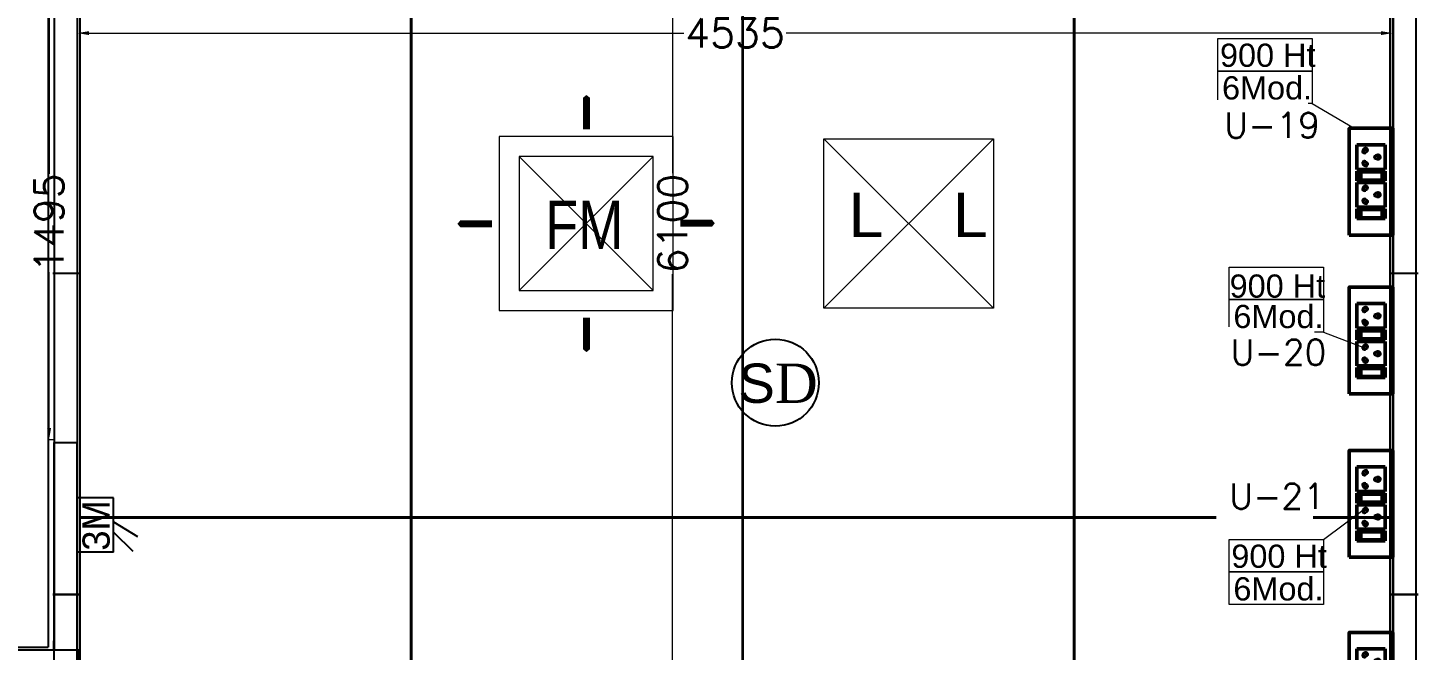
# Model space of a CAD drawing. Header units: millimetres. Extents: x 1319230 to 2124380, y -346496 to -91575.
# Drawn here: x 2114024 to 2118817, y -246208 to -244060 of the extents above; entities that cross this region are included whole.
import ezdxf

# ---------------------------------------------------------------- set-up
doc = ezdxf.new("R2010")
doc.units = ezdxf.units.MM
doc.header["$LTSCALE"] = 600
doc.header["$MEASUREMENT"] = 0
doc.header["$PDMODE"] = 35
for name, pattern in [('1', [0]), ('CONTINU', [0]), ('DASHED', [0.75, 0.5, -0.25]), ('DASHED2', [0.375, 0.25, -0.125])]:
    doc.linetypes.add(name, pattern=pattern)
for name, color, linetype, lineweight in [('Ahlada 50mm Ceiling Panels', 191, 'Continuous', 0), ('Ahlada 50mm Wall Panel', 94, 'Continuous', 0), ('C-Section', 3, 'Continuous', 9), ('DIM', 7, 'Continuous', 0), ('ELE. 2N0S OF 6-16 UPS SOCKETS', 191, 'Continuous', 15), ('FA-BELOW SMOKE DERECTOR', 1, 'Continuous', 25), ('P-Wall', 8, 'Continuous', 35), ('Partition-80WP', 7, 'Continuous', 5), ('Supply Diffusers', 3, 'Continuous', 0)]:
    doc.layers.add(name, color=color, linetype=linetype, lineweight=lineweight)
doc.layers.add('CFT_LOOPING', color=7, linetype='1', lineweight=0, true_color=0xd6d600)
doc.layers.add('ELE-42W EMERGENCY DOWN LIGHT', color=7, linetype='Continuous', lineweight=0, true_color=0x608ec6)
for name, color, linetype in [('Dimensions', 7, 'Continuous'), ('ELE-3M UPS P.SB', 3, 'Continuous'), ('ELE-LIGHTING TEXT', 7, 'Continuous'), ('MEP_HVAC_SUPPLY_DIFFUSER', 5, 'Continuous'), ('TEXT', 6, 'Continuous'), ('wall', 1, 'Continuous')]:
    doc.layers.add(name, color=color, linetype=linetype)
doc.styles.add('ARIAL', font='arial.ttf')
doc.styles.add('PDF Times New Roman', font='times.ttf')
doc.styles.add('ROMAN', font='arial.ttf', dxfattribs={"width": 0.8})
doc.styles.add('ROMANS', font='romans.shx')
doc.styles.get("Standard").update_dxf_attribs({"font": 'stylu.ttf'})
doc.dimstyles.new('AEPL1', dxfattribs={"dimtxt": 100, "dimasz": 40, "dimexe": 1.25, "dimexo": 5, "dimtad": 0, "dimdec": 0, "dimtxsty": 'ROMANS', "dimcen": 2.5, "dimclrd": 250, "dimclre": 250, "dimclrt": 7, "dimadec": 0, "dimazin": 0, "dimtfac": 1, "dimtdec": 0, "dimtmove": 0, "dimatfit": 3, "dimfxl": 1, "dimlwd": 0, "dimlwe": 0, "dimarcsym": 0})

# ---------------------------------------------------------------- blocks, each defined once
blk = doc.blocks.new('C SECTION')
at = {"layer": 'C-Section'}
for p, q in [((3564373.2, -608564.1), (3564614.5, -608564.1)), ((3564373.2, -608564.1), (3564373.2, -608595.1)), ((3564374.2, -608565.1), (3564613.5, -608565.1)), ((3564374.2, -608565.1), (3564374.2, -608595.1)), ((3564613.5, -608565.1), (3564613.5, -608595.1)), ((3564614.5, -608564.1), (3564614.5, -608595.1)), ((3564373.2, -608595.1), (3564374.2, -608595.1)), ((3564613.5, -608595.1), (3564614.5, -608595.1))]:
    blk.add_line(p, q, dxfattribs=at)
blk = doc.blocks.new('5Y3AQY')
at = {"layer": 'ELE. 2N0S OF 6-16 UPS SOCKETS', "color": 72, "lineweight": 50}
for p, q in [((-311.5, -26.5), (-277.7, -26.5)), ((-311.5, -123.5), (-311.5, -26.5)), ((-311.5, -123.5), (-311.5, -26.5)), ((-308.7, -37), (-280.5, -37)), ((-308.7, -113), (-308.7, -37)), ((-308.7, -40.4), (-280.5, -40.4)), ((-280.5, -37), (-280.5, -113)), ((-277.7, -26.5), (-277.7, -123.5)), ((-272.1, -26.5), (-272.1, -123.5)), ((-187.1, -26.5), (-272.1, -26.5)), ((-187.1, -123.5), (-187.1, -26.5)), ((-181.4, -26.5), (-147.6, -26.5)), ((-181.4, -123.5), (-181.4, -26.5)), ((-181.4, -123.5), (-181.4, -26.5)), ((-178.6, -37), (-150.4, -37)), ((-178.6, -113), (-178.6, -37)), ((-178.6, -40.4), (-150.4, -40.4)), ((-150.4, -37), (-150.4, -113)), ((-147.6, -26.5), (-147.6, -123.5)), ((-57, -26.5), (-142, -26.5)), ((-142, -26.5), (-142, -123.5)), ((-57, -123.5), (-57, -26.5)), ((-311.5, -123.5), (-277.7, -123.5)), ((-277.7, -123.5), (-311.5, -123.5)), ((-280.5, -113), (-308.7, -113)), ((-272.1, -123.5), (-187.1, -123.5)), ((-181.4, -123.5), (-147.6, -123.5)), ((-147.6, -123.5), (-181.4, -123.5)), ((-150.4, -113), (-178.6, -113)), ((-142, -123.5), (-57, -123.5))]:
    blk.add_line(p, q, dxfattribs=at)
blk.add_lwpolyline([(-368.5, 0), (0, 0), (0, -150), (-368.5, -150)], close=True, dxfattribs=at)
for centre, radius, start, end in [((-249.3, -52.1), 4.6, 284.9049, 157.3162), ((-209.8, -52.1), 4.6, 22.6838, 255.0951), ((-119.2, -52.1), 4.6, 284.9049, 157.3162), ((-79.7, -52.1), 4.6, 22.6838, 255.0951), ((-253.8, -56.1), 5.7, 87.49, 354.7311), ((-229.6, -99), 6.62, 127.1584, 52.8416), ((-229.6, -92.3), 4.22, 341.4031, 198.5969), ((-205.3, -56.1), 5.7, 185.2689, 92.51), ((-123.7, -56.1), 5.7, 87.49, 354.7311), ((-99.5, -99), 6.62, 127.1584, 52.8416), ((-99.5, -92.3), 4.22, 341.4031, 198.5969), ((-75.2, -56.1), 5.7, 185.2689, 92.51)]:
    blk.add_arc(centre, radius, start, end, dxfattribs=at)
blk = doc.blocks.new('3M UPS SB')
at = {"layer": 'ELE-3M UPS P.SB', "color": 3}
for p, q in [((-133.8, 160), (-69.3, 265.2)), ((-88.2, 160), (-3.4, 244.9)), ((-240, 160), (-240, 0)), ((0, 160), (-240, 160)), ((0, 160), (0, 0))]:
    blk.add_line(p, q, dxfattribs=at)
blk.add_text('3M', height=120, rotation=180, dxfattribs=at).set_placement((-6, 143))
blk = doc.blocks.new('54W EME')
for p, q in [((-292.5, 292.5), (292.5, -292.5)), ((292.5, 292.5), (-292.5, -292.5))]:
    blk.add_line(p, q)
at = {"layer": 'ELE-42W EMERGENCY DOWN LIGHT'}
blk.add_lwpolyline([(-292.5, -292.5), (-292.5, 292.5), (292.5, 292.5), (292.5, -292.5)], close=True, dxfattribs=at)
at = {"char_height": 154, "width": 324.958, "attachment_point": 1, "style": 'ARIAL'}
for insert in [(-206.9, 107), (152.9, 107)]:
    blk.add_mtext('L', dxfattribs=dict(at, insert=insert))
blk = doc.blocks.new('*D175')
at = {"layer": 'Defpoints', "color": 0, "transparency": 16777216}
for p in [(2116207.9, -241685.8), (2116207.9, -247785.8), (2116246.6, -247785.8)]:
    blk.add_point(p, dxfattribs=at)
at = {"layer": 'Dimensions', "color": 250, "lineweight": 0, "transparency": 16777216}
for p, q in [((2116212.9, -241685.8), (2116247.8, -241685.8)), ((2116246.6, -241725.8), (2116246.6, -244561.6)), ((2116246.6, -247745.8), (2116246.6, -244909.9)), ((2116212.9, -247785.8), (2116247.8, -247785.8))]:
    blk.add_line(p, q, dxfattribs=at)
at = {"layer": 'Dimensions', "color": 250, "transparency": 16777216}
for points in [[(2116253.3, -241725.8), (2116239.9, -241725.8), (2116246.6, -241685.8)], [(2116239.9, -247745.8), (2116253.3, -247745.8), (2116246.6, -247785.8)]]:
    blk.add_solid(points, dxfattribs=at)
at = {"layer": 'Dimensions', "color": 7, "transparency": 16777216, "insert": (2116246.6, -244735.8), "char_height": 100, "attachment_point": 5, "rotation": 90, "style": 'ROMANS'}
blk.add_mtext('6100', dxfattribs=at)
blk = doc.blocks.new('*D176')
at = {"layer": 'Defpoints', "color": 0, "transparency": 16777216}
for p in [(2118729.1, -243615), (2114194.1, -243927.8), (2118729.1, -244078.5)]:
    blk.add_point(p, dxfattribs=at)
at = {"layer": 'Dimensions', "color": 250, "lineweight": 0, "transparency": 16777216}
for p, q in [((2118729.1, -243620), (2118729.1, -244079.7)), ((2114194.1, -243932.8), (2114194.1, -244079.7)), ((2114234.1, -244078.5), (2116285, -244078.5)), ((2118689.1, -244078.5), (2116638.2, -244078.5))]:
    blk.add_line(p, q, dxfattribs=at)
at = {"layer": 'Dimensions', "color": 250, "transparency": 16777216}
for points in [[(2114234.1, -244071.8), (2114234.1, -244085.2), (2114194.1, -244078.5)], [(2118689.1, -244085.2), (2118689.1, -244071.8), (2118729.1, -244078.5)]]:
    blk.add_solid(points, dxfattribs=at)
at = {"layer": 'Dimensions', "color": 7, "transparency": 16777216, "insert": (2116461.6, -244078.5), "char_height": 100, "attachment_point": 5, "style": 'ROMANS'}
blk.add_mtext('4535', dxfattribs=at)
blk = doc.blocks.new('SMOKE DETECTOR')
at = {"layer": 'FA-BELOW SMOKE DERECTOR', "color": 7}
blk.add_circle((931028.7, -118293.9), 166, dxfattribs=at)
at = {"layer": 'FA-BELOW SMOKE DERECTOR', "insert": (930887.1, -118373), "char_height": 150, "attachment_point": 7, "style": 'PDF Times New Roman'}
blk.add_mtext('{\\fArial|b0|i0|c0|p34;S}D', dxfattribs=at)
blk = doc.blocks.new('*D300')
at = {"layer": 'Defpoints', "color": 0, "transparency": 16777216}
for p in [(2114096.9, -243986.4), (2114119.4, -243986.4), (2114119.4, -245481.4)]:
    blk.add_point(p, dxfattribs=at)
at = {"layer": 'DIM', "color": 250, "lineweight": 0, "transparency": 16777216}
for p, q in [((2114114.4, -243986.4), (2114095.6, -243986.4)), ((2114096.9, -244026.4), (2114096.9, -244564.2)), ((2114096.9, -245441.4), (2114096.9, -244903.6)), ((2114114.4, -245481.4), (2114095.6, -245481.4))]:
    blk.add_line(p, q, dxfattribs=at)
at = {"layer": 'DIM', "color": 250, "transparency": 16777216}
for points in [[(2114090.2, -244026.4), (2114103.6, -244026.4), (2114096.9, -243986.4)], [(2114090.2, -245441.4), (2114103.6, -245441.4), (2114096.9, -245481.4)]]:
    blk.add_solid(points, dxfattribs=at)
at = {"layer": 'DIM', "color": 7, "transparency": 16777216, "insert": (2114096.9, -244733.9), "char_height": 100, "attachment_point": 5, "rotation": 90, "style": 'ROMANS'}
blk.add_mtext('1495', dxfattribs=at)
blk = doc.blocks.new('FM3')
at = {"layer": 'Supply Diffusers'}
for p, q in [((234.6, -234.9), (-235.4, 235.1)), ((-235.4, -234.9), (234.6, 235.1))]:
    blk.add_line(p, q, dxfattribs=at)
at = {"layer": 'Supply Diffusers', "color": 7}
for points in [[(0.6, 451.1, 0, 150, 0), (0.6, 390.6, 25, 25, 0), (0.6, 330.1, 25, 25, 0)], [(-451.4, -0.9, 0, 150, 0), (-390.9, -0.9, 25, 25, 0), (-330.4, -0.9, 25, 25, 0)], [(450.6, 1.1, 0, 150, 0), (390.1, 1.1, 25, 25, 0), (329.6, 1.1, 25, 25, 0)], [(0.6, -450.9, 0, 150, 0), (0.6, -390.4, 25, 25, 0), (0.6, -329.9, 25, 25, 0)]]:
    blk.add_lwpolyline(points, format="xyseb", dxfattribs=at)
at = {"layer": 'Supply Diffusers', "linetype": 'DASHED', "ltscale": 5}
blk.add_lwpolyline([(-305.4, -304.9), (304.6, -304.9), (304.6, 305.1), (-305.4, 305.1)], close=True, dxfattribs=at)
at = {"layer": 'Supply Diffusers'}
blk.add_lwpolyline([(-235.4, -234.9), (234.6, -234.9), (234.6, 235.1), (-235.4, 235.1)], close=True, dxfattribs=at)
at = {"layer": 'Supply Diffusers', "style": 'ROMAN', "width": 0.8}
blk.add_text('FM', height=170, dxfattribs=at).set_placement((-144.4, -89.7))
blk = doc.blocks.new('SA DIFFUSER 600X600MM')
at = {"layer": 'Supply Diffusers', "color": 1, "xscale": 0.9836065573758823, "yscale": 0.9836065573758823, "zscale": 0.9836065573758823}
blk.add_blockref('FM3', (1302829.9, -127949.5, 14384.8), dxfattribs=at)

msp = doc.modelspace()

# ---------------------------------------------------------------- linework, layer by layer
at = {"layer": 'Ahlada 50mm Ceiling Panels', "linetype": 'ByBlock', "lineweight": -2}
for p, q in [((2114204.1, -247775.8), (2114204.1, -241695.8)), ((2115344.1, -247775.8), (2115344.1, -241695.8)), ((2115347.1, -247775.8), (2115347.1, -241695.8)), ((2116487.1, -247775.8), (2116487.1, -241695.8)), ((2116490.1, -247775.8), (2116490.1, -241695.8)), ((2117630.1, -247775.8), (2117630.1, -241695.8)), ((2117633.1, -247775.8), (2117633.1, -241695.8)), ((2118719.1, -241695.8), (2118719.1, -247775.8)), ((2114204.1, -245747.8), (2118719.1, -245747.8)), ((2114204.1, -245750.8), (2118719.1, -245750.8)), ((2113866.9, -246206.6), (2114201.1, -246206.6)), ((2114201.1, -247706.6), (2114201.1, -246206.6))]:
    msp.add_line(p, q, dxfattribs=at)
at = {"layer": 'Ahlada 50mm Wall Panel', "linetype": 'ByBlock', "lineweight": -2}
for p, q in [((2114114.1, -241585.8), (2114114.1, -246208.8)), ((2114194.1, -241585.8), (2114194.1, -246206.6)), ((2118729.1, -241585.8), (2118729.1, -247885.8)), ((2118729.1, -241585.8), (2118729.1, -247885.8)), ((2118809.1, -241585.8), (2118809.1, -247885.8)), ((2118809.1, -241585.8), (2118809.1, -247885.8)), ((2114113.1, -245490.9), (2114193.1, -245490.9)), ((2114114.1, -247885.8), (2114114.1, -245490.9)), ((2114194.1, -247885.8), (2114194.1, -245490.9)), ((2114114.1, -246205.8), (2114194.1, -246205.8))]:
    msp.add_line(p, q, dxfattribs=at)
at = {"layer": 'CFT_LOOPING', "color": 7, "linetype": 'DASHED2', "ltscale": 5}
for p, q in [((2118450.9, -244321.8), (2118595.9, -244406.8)), ((2118490.1, -245110.5), (2118631.2, -245164.8)), ((2118490.1, -245825.3), (2118635.1, -245718.1))]:
    msp.add_line(p, q, dxfattribs=at)
for points in [[(2118126, -244096.8), (2118450.9, -244096.8), (2118450.9, -244209.3), (2118126, -244209.3)], [(2118126, -244209.3), (2118450.9, -244209.3), (2118450.9, -244321.8), (2118126, -244321.8)], [(2118165.2, -244885.5), (2118490.1, -244885.5), (2118490.1, -244998), (2118165.2, -244998)], [(2118165.2, -244998), (2118490.1, -244998), (2118490.1, -245110.5), (2118165.2, -245110.5)], [(2118165.2, -245825.3), (2118490.1, -245825.3), (2118490.1, -245937.8), (2118165.2, -245937.8)], [(2118165.2, -245937.8), (2118490.1, -245937.8), (2118490.1, -246050.3), (2118165.2, -246050.3)]]:
    msp.add_lwpolyline(points, close=True, dxfattribs=at)
at = {"layer": 'P-Wall', "color": 8, "linetype": 'Continuous'}
msp.add_line((2118729.1, -241585.8), (2118729.1, -247885.8), dxfattribs=at)
at = {"layer": 'Partition-80WP', "ltscale": 0.5}
for p, q in [((2114205.3, -244906.5), (2114110, -244906.5)), ((2114205.3, -244909.5), (2114110, -244909.5)), ((2118816.8, -244906.5), (2118721.5, -244906.5)), ((2118816.8, -244909.5), (2118721.5, -244909.5)), ((2114205.3, -246014.5), (2114110, -246014.5)), ((2114205.3, -246017.5), (2114110, -246017.5)), ((2118816.8, -246014.5), (2118721.5, -246014.5)), ((2118816.8, -246017.5), (2118721.5, -246017.5)), ((2114202, -246205.8), (2114106.8, -246205.8))]:
    msp.add_line(p, q, dxfattribs=at)
at = {"layer": 'wall', "color": 8, "linetype": 'ByBlock'}
for p in [(2114094.1, -241585.8), (2113974.1, -246196.6)]:
    msp.add_line(p, (2114094.1, -246196.6), dxfattribs=at)

# ---------------------------------------------------------------- block references
at = {"layer": 'C-Section', "color": 8, "xscale": -1, "rotation": 180}
msp.add_blockref('C SECTION', (-1450501, -854770.4), dxfattribs=at)
at = {"layer": 'ELE-3M UPS P.SB', "color": 6, "xscale": 0.7812500000005363, "yscale": 0.7812500000005363, "zscale": 0.7812500000005363, "rotation": 269.9999999999999}
msp.add_blockref('3M UPS SB', (2114194.1, -245869), dxfattribs=at)
at = {"layer": 'ELE-42W EMERGENCY DOWN LIGHT', "linetype": 'ByBlock'}
msp.add_blockref('54W EME', (2117060.1, -244735.5), dxfattribs=at)
at = {"layer": 'ELE. 2N0S OF 6-16 UPS SOCKETS', "color": 3, "linetype": 'ByBlock', "rotation": 89.99999999999999}
for p in [(2118579.1, -244406.8), (2118579.1, -244954.9), (2118579.1, -245518.4), (2118579.1, -246146.4)]:
    msp.add_blockref('5Y3AQY', p, dxfattribs=at)
at = {"layer": 'FA-BELOW SMOKE DERECTOR', "color": 6, "xscale": 0.9035551315104862, "yscale": 0.9035551315104862, "zscale": 0.9035551315104862}
msp.add_blockref('SMOKE DETECTOR', (1275364.9, -138399.6), dxfattribs=at)
at = {"layer": 'MEP_HVAC_SUPPLY_DIFFUSER'}
msp.add_blockref('SA DIFFUSER 600X600MM', (813118.9, -116786.1, -14384.8), dxfattribs=at)

# ---------------------------------------------------------------- texts
at = {"layer": 'TEXT', "color": 7, "char_height": 80, "attachment_point": 1}
for s, insert, width in [('\\A1;{\\fArial|b0|i0|c0|p34;900 Ht\\P}', (2118133.5, -244114.9), 8957.987), ('\\A1;{\\fArial|b0|i0|c0|p34;6Mod.\\P}', (2118140.5, -244227.4), 352.575), ('\\A1;{\\fArial|b0|i0|c0|p34;900 Ht\\P}', (2118166.7, -244911.3), 8957.987), ('\\A1;{\\fArial|b0|i0|c0|p34;6Mod.\\P}', (2118179.7, -245016.1), 352.575), ('\\A1;{\\fArial|b0|i0|c0|p34;900 Ht\\P}', (2118172.7, -245843.4), 8957.987), ('\\A1;{\\fArial|b0|i0|c0|p34;6Mod.\\P}', (2118179.7, -245955.9), 352.575)]:
    msp.add_mtext(s, dxfattribs=dict(at, insert=insert, width=width))

# ---------------------------------------------------------------- dimensions: what is measured, and where the dimension line sits
at = {"layer": 'DIM'}
dim = msp.add_linear_dim(base=(2114096.9, -243986.4), p1=(2114119.4, -245481.4), p2=(2114119.4, -243986.4), angle=90, dimstyle='AEPL1', dxfattribs=at)
dim.commit()
dim.dimension.update_dxf_attribs({"geometry": '*D300', "text_midpoint": (2114096.9, -244733.9), "dimtype": 160})
at = {"layer": 'Dimensions'}
dim = msp.add_linear_dim(base=(2116246.6, -247785.8), p1=(2116207.9, -241685.8), p2=(2116207.9, -247785.8), angle=90, dimstyle='AEPL1', dxfattribs=at)
dim.commit()
dim.dimension.update_dxf_attribs({"geometry": '*D175', "text_midpoint": (2116246.6, -244735.8)})
dim = msp.add_linear_dim(base=(2118729.1, -244078.5), p1=(2114194.1, -243927.8), p2=(2118729.1, -243615), dimstyle='AEPL1', dxfattribs=at)
dim.commit()
dim.dimension.update_dxf_attribs({"geometry": '*D176', "text_midpoint": (2116461.6, -244078.5)})

# ---------------------------------------------------------------- next in the draw order: texts
at = {"layer": 'ELE-LIGHTING TEXT', "color": 200, "linetype": 'CONTINU', "char_height": 87.5, "width": 244.887, "attachment_point": 1, "style": 'ROMANS', "bg_fill": 2}
for s, insert in [('{\\C256;U-19\\P}', (2118147.7, -244352.5)), ('{\\C256;U-20\\P}', (2118170.2, -245136)), ('{\\C256;U-21\\P}', (2118165.2, -245632.5))]:
    msp.add_mtext(s, dxfattribs=dict(at, insert=insert))

doc.saveas('drawing.dxf')
